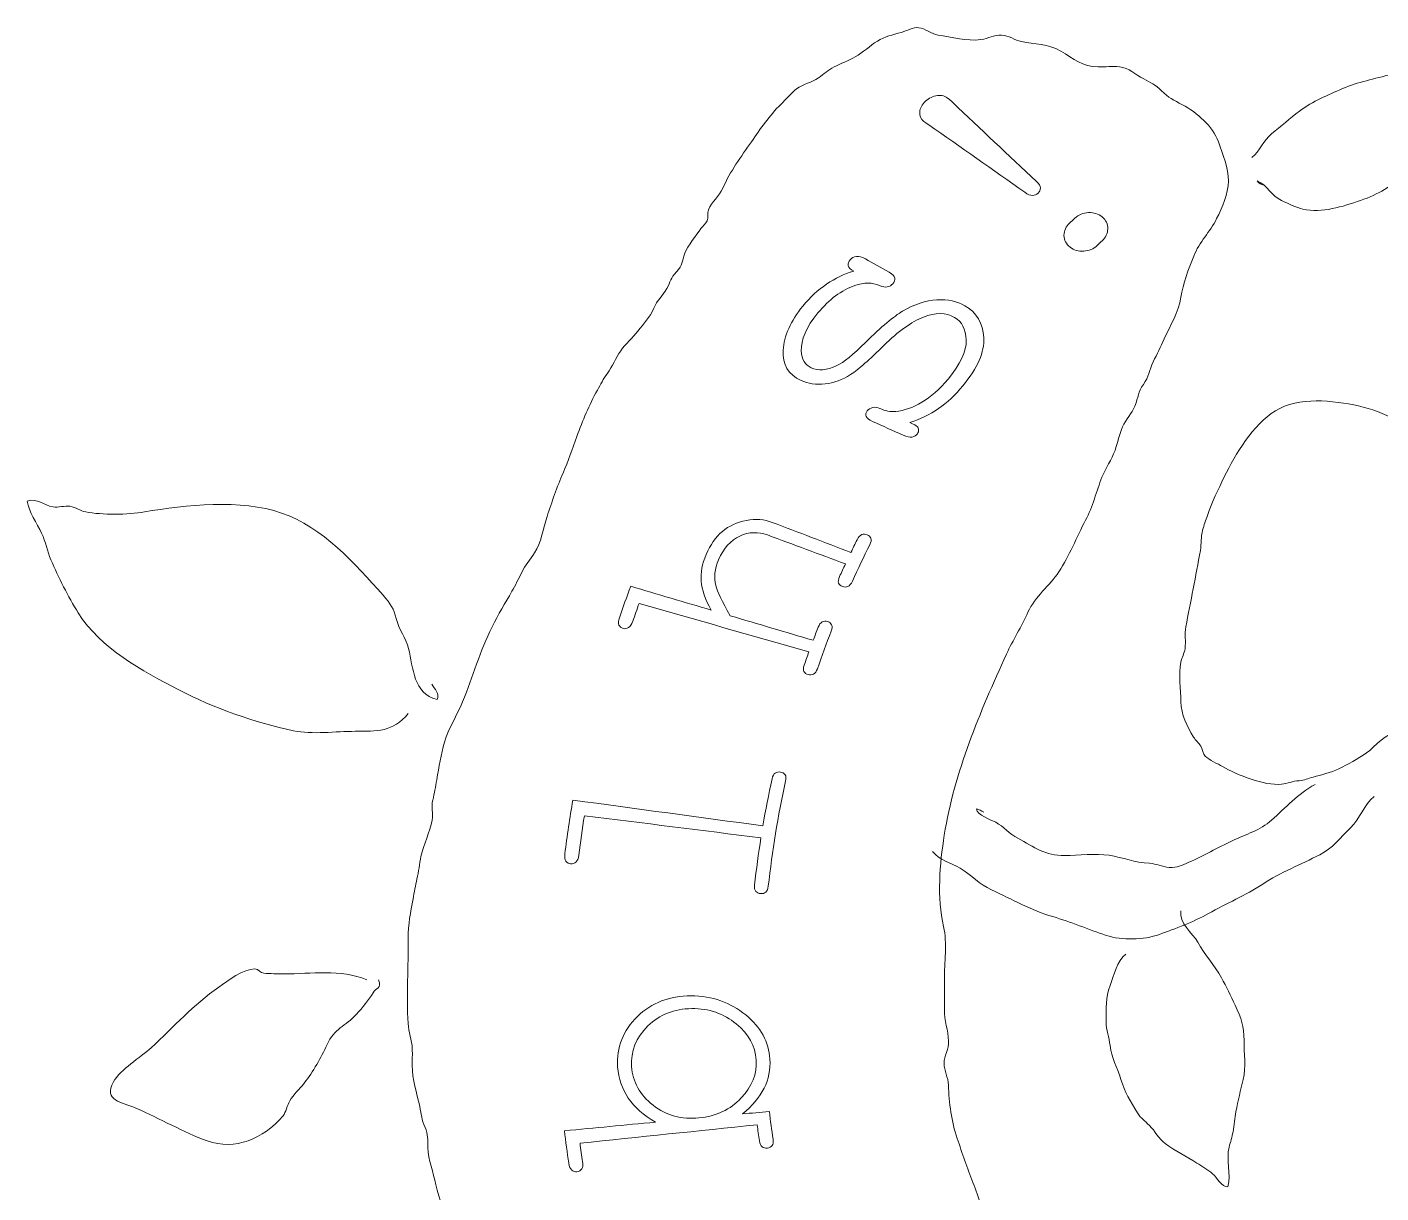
# Model space of a CAD drawing. Header units: millimetres. Extents: x 378.1 to 391.6, y -209.8 to -175.9.
# Drawn here: x 380.02 to 385.7, y -180.8 to -175.91 of the extents above; entities that cross this region are included whole.
import ezdxf

# ---------------------------------------------------------------- set-up
doc = ezdxf.new("R2010")
doc.units = ezdxf.units.MM
doc.header["$MEASUREMENT"] = 0
doc.layers.add('RightSide', color=7, linetype='Continuous', lineweight=0)

msp = doc.modelspace()

# ---------------------------------------------------------------- linework, layer by layer
at = {"layer": 'RightSide', "color": 18, "lineweight": 13, "true_color": 0x000000}
msp.add_open_spline([(382.5985, -183.0365), (382.5758, -182.9829), (382.5571, -182.9301), (382.5303, -182.8809), (382.5078, -182.8394), (382.4782, -182.7987), (382.4548, -182.7563), (382.3985, -182.6544), (382.3335, -182.5403), (382.3009, -182.4284), (382.2837, -182.3696), (382.2569, -182.3105), (382.2345, -182.2525), (382.2145, -182.2005), (382.198, -182.1501), (382.1814, -182.0976), (382.1633, -182.0401), (382.1196, -181.992), (382.1045, -181.9355), (382.0883, -181.875), (382.0596, -181.817), (382.0361, -181.7564), (382.0175, -181.7083), (382.0033, -181.6568), (381.9885, -181.6061), (381.9715, -181.5478), (381.9492, -181.4917), (381.9384, -181.4325), (381.9336, -181.4055), (381.9378, -181.3849), (381.9294, -181.3587), (381.9203, -181.3303), (381.9065, -181.3015), (381.8958, -181.2734), (381.8732, -181.2142), (381.8556, -181.1533), (381.8358, -181.0933), (381.819, -181.0426), (381.8085, -180.9953), (381.7967, -180.9442), (381.7823, -180.8819), (381.7506, -180.8254), (381.7387, -180.7628), (381.7286, -180.7101), (381.7063, -180.6593), (381.7056, -180.6061), (381.7051, -180.5752), (381.7062, -180.5511), (381.6936, -180.5221), (381.6786, -180.488), (381.6782, -180.4698), (381.6709, -180.4335), (381.6593, -180.3757), (381.6389, -180.3235), (381.6395, -180.2622), (381.6397, -180.2393), (381.6407, -180.2159), (381.6398, -180.1931), (381.6383, -180.1559), (381.6244, -180.1229), (381.6223, -180.086), (381.6154, -179.9681), (381.6234, -179.8475), (381.6229, -179.7293), (381.6226, -179.6715), (381.6319, -179.6199), (381.643, -179.5639), (381.6484, -179.5371), (381.6528, -179.5075), (381.6596, -179.4808), (381.6676, -179.4491), (381.6686, -179.4183), (381.6762, -179.3857), (381.6879, -179.3352), (381.7137, -179.2842), (381.7229, -179.2336), (381.728, -179.2057), (381.7181, -179.1781), (381.7258, -179.1496), (381.7338, -179.12), (381.7365, -179.095), (381.7423, -179.0641), (381.7523, -179.0111), (381.7601, -178.9581), (381.7754, -178.9061), (381.7922, -178.8488), (381.8276, -178.7923), (381.8508, -178.7371), (381.8948, -178.6319), (381.9232, -178.5253), (381.9743, -178.4228), (382, -178.3713), (382.0297, -178.3236), (382.0574, -178.274), (382.0718, -178.2483), (382.0862, -178.2217), (382.0988, -178.1951), (382.1148, -178.1612), (382.1327, -178.1439), (382.1529, -178.1132), (382.1807, -178.0708), (382.1892, -178.0087), (382.2053, -177.9602), (382.2255, -177.8998), (382.2468, -177.8353), (382.2724, -177.778), (382.2942, -177.7292), (382.3106, -177.6757), (382.3298, -177.6251), (382.3562, -177.5556), (382.3799, -177.4947), (382.4166, -177.4298), (382.429, -177.4078), (382.4423, -177.382), (382.4571, -177.3612), (382.4797, -177.3293), (382.4927, -177.2967), (382.514, -177.2654), (382.5333, -177.237), (382.5651, -177.21), (382.586, -177.1823), (382.6116, -177.1484), (382.6362, -177.1273), (382.6527, -177.087), (382.6664, -177.0538), (382.6907, -177.035), (382.7074, -177.0044), (382.7229, -176.976), (382.7232, -176.9595), (382.7474, -176.9345), (382.7771, -176.9037), (382.7689, -176.893), (382.7832, -176.856), (382.7956, -176.8239), (382.8309, -176.782), (382.8506, -176.7523), (382.8566, -176.7431), (382.872, -176.7312), (382.8764, -176.7205), (382.8824, -176.7062), (382.8768, -176.6881), (382.8825, -176.6741), (382.8959, -176.6409), (382.9271, -176.6168), (382.9421, -176.5832), (382.9733, -176.5133), (383.019, -176.45), (383.062, -176.3885), (383.0997, -176.3347), (383.1381, -176.2782), (383.1856, -176.2316), (383.2071, -176.2105), (383.2275, -176.1852), (383.2516, -176.1671), (383.2791, -176.1463), (383.3157, -176.1392), (383.3435, -176.1206), (383.3679, -176.1043), (383.3831, -176.0873), (383.4089, -176.0748), (383.4371, -176.061), (383.4696, -176.0476), (383.4978, -176.0319), (383.5302, -176.0139), (383.5588, -175.9862), (383.5907, -175.9664), (383.6222, -175.947), (383.6555, -175.9401), (383.6903, -175.93), (383.7132, -175.9233), (383.742, -175.9075), (383.7642, -175.91), (383.7911, -175.9129), (383.8171, -175.9369), (383.8456, -175.9412), (383.9026, -175.9498), (383.9662, -175.9682), (384.0251, -175.9598), (384.0564, -175.9554), (384.079, -175.9404), (384.111, -175.9417), (384.1435, -175.9429), (384.165, -175.9623), (384.1949, -175.9683), (384.2503, -175.9793), (384.3045, -175.9761), (384.3601, -176.0079), (384.4147, -176.0392), (384.4504, -176.0756), (384.5166, -176.0749), (384.5451, -176.0745), (384.578, -176.0707), (384.6061, -176.0739), (384.6458, -176.0785), (384.6724, -176.1068), (384.7076, -176.125), (384.7366, -176.14), (384.7569, -176.1499), (384.7812, -176.1735), (384.8143, -176.2057), (384.8315, -176.2123), (384.8702, -176.2332), (384.9313, -176.2662), (384.9976, -176.3233), (385.0212, -176.3889), (385.0407, -176.4429), (385.0628, -176.4963), (385.0628, -176.5542), (385.0627, -176.6059), (385.0368, -176.6642), (385.0137, -176.7109), (384.9861, -176.7664), (384.9408, -176.8088), (384.9174, -176.8684), (384.8962, -176.9224), (384.8724, -176.9842), (384.864, -177.0405), (384.8546, -177.1044), (384.8199, -177.1573), (384.7933, -177.2153), (384.7781, -177.2485), (384.7639, -177.2789), (384.7474, -177.3113), (384.7301, -177.3452), (384.7299, -177.3751), (384.7069, -177.4063), (384.6829, -177.4391), (384.6865, -177.459), (384.6705, -177.4973), (384.6576, -177.5283), (384.6329, -177.5528), (384.6192, -177.5837), (384.6053, -177.6149), (384.5989, -177.6506), (384.5874, -177.6828), (384.5731, -177.723), (384.5482, -177.7557), (384.5327, -177.7951), (384.5094, -177.8539), (384.4935, -177.9201), (384.4639, -177.976), (384.427, -178.0457), (384.3949, -178.1263), (384.3522, -178.1918), (384.3136, -178.2511), (384.2519, -178.2948), (384.2224, -178.3613), (384.1953, -178.4223), (384.1595, -178.4778), (384.1319, -178.5382), (384.0208, -178.781), (383.9133, -179.0314), (383.8714, -179.2961), (383.8521, -179.4176), (383.8401, -179.5582), (383.8682, -179.6801), (383.8841, -179.7491), (383.8718, -179.8317), (383.8718, -179.9028), (383.8718, -179.9444), (383.8723, -179.9861), (383.8719, -180.0278), (383.8714, -180.0741), (383.8869, -180.115), (383.8896, -180.1601), (383.8916, -180.1938), (383.8696, -180.222), (383.8701, -180.2543), (383.8707, -180.2852), (383.8878, -180.313), (383.8888, -180.3448), (383.8912, -180.4201), (383.9011, -180.4968), (383.9256, -180.5685), (383.9469, -180.6309), (383.9663, -180.6934), (383.9917, -180.7541), (384.0047, -180.7852), (384.0141, -180.8176), (384.0248, -180.8496), (384.0372, -180.8869), (384.0432, -180.9298), (384.057, -180.9654), (384.0695, -180.9975), (384.093, -181.0208), (384.1, -181.0568), (384.1062, -181.0884), (384.1039, -181.1166), (384.1154, -181.1477), (384.1396, -181.2132), (384.1764, -181.2708), (384.1985, -181.3374), (384.2181, -181.3969), (384.2285, -181.4632), (384.2559, -181.5188), (384.2719, -181.5513), (384.2877, -181.5808), (384.3012, -181.6144), (384.3183, -181.6569), (384.3525, -181.6757), (384.3816, -181.7099), (384.4218, -181.7574), (384.4215, -181.8101), (384.4457, -181.8633), (384.4587, -181.8919), (384.4839, -181.9054), (384.5004, -181.93), (384.5177, -181.9558), (384.5286, -181.9876), (384.5498, -182.0113)], degree=3, knots=[0, 0, 0, 0, 1, 1, 1, 2, 2, 2, 3, 3, 3, 4, 4, 4, 5, 5, 5, 6, 6, 6, 7, 7, 7, 8, 8, 8, 9, 9, 9, 10, 10, 10, 11, 11, 11, 12, 12, 12, 13, 13, 13, 14, 14, 14, 15, 15, 15, 16, 16, 16, 17, 17, 17, 18, 18, 18, 19, 19, 19, 20, 20, 20, 21, 21, 21, 22, 22, 22, 23, 23, 23, 24, 24, 24, 25, 25, 25, 26, 26, 26, 27, 27, 27, 28, 28, 28, 29, 29, 29, 30, 30, 30, 31, 31, 31, 32, 32, 32, 33, 33, 33, 34, 34, 34, 35, 35, 35, 36, 36, 36, 37, 37, 37, 38, 38, 38, 39, 39, 39, 40, 40, 40, 41, 41, 41, 42, 42, 42, 43, 43, 43, 44, 44, 44, 45, 45, 45, 46, 46, 46, 47, 47, 47, 48, 48, 48, 49, 49, 49, 50, 50, 50, 51, 51, 51, 52, 52, 52, 53, 53, 53, 54, 54, 54, 55, 55, 55, 56, 56, 56, 57, 57, 57, 58, 58, 58, 59, 59, 59, 60, 60, 60, 61, 61, 61, 62, 62, 62, 63, 63, 63, 64, 64, 64, 65, 65, 65, 66, 66, 66, 67, 67, 67, 68, 68, 68, 69, 69, 69, 70, 70, 70, 71, 71, 71, 72, 72, 72, 73, 73, 73, 74, 74, 74, 75, 75, 75, 76, 76, 76, 77, 77, 77, 78, 78, 78, 79, 79, 79, 80, 80, 80, 81, 81, 81, 82, 82, 82, 83, 83, 83, 84, 84, 84, 85, 85, 85, 86, 86, 86, 87, 87, 87, 88, 88, 88, 89, 89, 89, 90, 90, 90, 91, 91, 91, 92, 92, 92, 93, 93, 93, 94, 94, 94, 95, 95, 95, 96, 96, 96, 97, 97, 97, 98, 98, 98, 99, 99, 99, 100, 100, 100, 101, 101, 101, 102, 102, 102, 103, 103, 103, 103], dxfattribs=at)
at = {"layer": 'RightSide', "color": 18, "lineweight": 9, "true_color": 0x000000}
for points, knots in [([(385.1617, -176.455), (385.196, -176.427), (385.2082, -176.3828), (385.2444, -176.3549), (385.2844, -176.3241), (385.3198, -176.291), (385.361, -176.2603), (385.4194, -176.2167), (385.4774, -176.1941), (385.5422, -176.1656), (385.606, -176.1376), (385.676, -176.1248), (385.7473, -176.1057), (385.8242, -176.0852), (385.9004, -176.0692), (385.9798, -176.0577), (386.0208, -176.0518), (386.0627, -176.0415), (386.1044, -176.0413), (386.171, -176.0411), (386.1529, -176.0651), (386.1373, -176.1207), (386.1155, -176.1978), (386.075, -176.2762), (386.026, -176.3398), (385.9687, -176.4143), (385.8776, -176.4574), (385.8057, -176.5211), (385.7436, -176.5762), (385.6954, -176.6077), (385.6164, -176.6349), (385.5441, -176.6597), (385.4545, -176.6893), (385.3758, -176.6709), (385.3472, -176.6642), (385.3138, -176.6477), (385.2862, -176.635), (385.2427, -176.6152), (385.2276, -176.5727), (385.1841, -176.5522), (385.1905, -176.5622), (385.1997, -176.5686), (385.2113, -176.5708)], [0, 0, 0, 0, 1, 1, 1, 2, 2, 2, 3, 3, 3, 4, 4, 4, 5, 5, 5, 6, 6, 6, 7, 7, 7, 8, 8, 8, 9, 9, 9, 10, 10, 10, 11, 11, 11, 12, 12, 12, 13, 13, 13, 14, 14, 14, 14]), ([(385.7735, -178.8694), (385.7278, -178.8601), (385.6773, -178.9277), (385.6416, -178.952), (385.6059, -178.9764), (385.5639, -178.9995), (385.5263, -179.0181), (385.4912, -179.0356), (385.4535, -179.0432), (385.4182, -179.0528), (385.396, -179.0589), (385.3833, -179.0673), (385.3601, -179.0682), (385.3325, -179.0694), (385.3108, -179.0811), (385.2857, -179.0833), (385.2123, -179.09), (385.1007, -179.044), (385.0385, -179.0089), (385.0186, -178.9978), (384.9806, -178.9803), (384.9661, -178.9658), (384.9571, -178.9568), (384.9542, -178.9342), (384.9472, -178.923), (384.9388, -178.9095), (384.9252, -178.8991), (384.9169, -178.8855), (384.8892, -178.8404), (384.8645, -178.7899), (384.8641, -178.7379), (384.8637, -178.6869), (384.8537, -178.6208), (384.8632, -178.5708), (384.867, -178.5506), (384.8783, -178.5352), (384.8812, -178.5144), (384.8854, -178.4839), (384.8783, -178.4538), (384.8842, -178.4233), (384.905, -178.3168), (384.9259, -178.2098), (384.9453, -178.1024), (384.9507, -178.0726), (384.9467, -178.0467), (384.9548, -178.0171), (384.9604, -177.9969), (384.9683, -177.9763), (384.9752, -177.9562), (384.9954, -177.8973), (385.0191, -177.8497), (385.0459, -177.7945), (385.0931, -177.6975), (385.165, -177.5758), (385.26, -177.5171), (385.3585, -177.4564), (385.5012, -177.4736), (385.609, -177.4964), (385.6619, -177.5075), (385.7168, -177.5299), (385.7652, -177.5547), (385.8023, -177.5737), (385.8876, -177.6238), (385.9224, -177.5795)], [0, 0, 0, 0, 1, 1, 1, 2, 2, 2, 3, 3, 3, 4, 4, 4, 5, 5, 5, 6, 6, 6, 7, 7, 7, 8, 8, 8, 9, 9, 9, 10, 10, 10, 11, 11, 11, 12, 12, 12, 13, 13, 13, 14, 14, 14, 15, 15, 15, 16, 16, 16, 17, 17, 17, 18, 18, 18, 19, 19, 19, 20, 20, 20, 21, 21, 21, 21]), ([(381.6229, -178.7867), (381.5589, -178.864), (381.491, -178.8612), (381.4002, -178.8611), (381.3197, -178.861), (381.2202, -178.8756), (381.1413, -178.8589), (380.9845, -178.8259), (380.804, -178.7621), (380.661, -178.6874), (380.5065, -178.6066), (380.3325, -178.5148), (380.2388, -178.3644), (380.1971, -178.2976), (380.155, -178.2138), (380.1243, -178.1418), (380.1086, -178.1048), (380.1022, -178.0675), (380.0852, -178.0304), (380.0658, -177.9881), (380.0313, -177.9413), (380.0242, -177.8956), (380.0676, -177.8817), (380.0934, -177.9125), (380.1332, -177.9199), (380.1557, -177.924), (380.1809, -177.9137), (380.2035, -177.9171), (380.2305, -177.9213), (380.2456, -177.9366), (380.2703, -177.9412), (380.3384, -177.9539), (380.4473, -177.9531), (380.5161, -177.9412), (380.6888, -177.9114), (380.9209, -177.8868), (381.0916, -177.9455), (381.2653, -178.0051), (381.3987, -178.1578), (381.5174, -178.2906), (381.5501, -178.3272), (381.5618, -178.3456), (381.5726, -178.3885), (381.584, -178.4342), (381.6129, -178.4696), (381.6242, -178.5144), (381.6442, -178.5941), (381.6434, -178.7035), (381.7437, -178.7276), (381.7561, -178.7033), (381.7325, -178.684), (381.7221, -178.6627)], [0, 0, 0, 0, 1, 1, 1, 2, 2, 2, 3, 3, 3, 4, 4, 4, 5, 5, 5, 6, 6, 6, 7, 7, 7, 8, 8, 8, 9, 9, 9, 10, 10, 10, 11, 11, 11, 12, 12, 12, 13, 13, 13, 14, 14, 14, 15, 15, 15, 16, 16, 16, 17, 17, 17, 17]), ([(385.4263, -179.0843), (385.3556, -179.1235), (385.3027, -179.1813), (385.2444, -179.2332), (385.1943, -179.2777), (385.1384, -179.2922), (385.0794, -179.3201), (385.0166, -179.3497), (384.96, -179.3825), (384.8971, -179.4105), (384.8661, -179.4243), (384.8491, -179.4342), (384.8144, -179.4319), (384.7846, -179.4299), (384.7616, -179.4161), (384.7317, -179.4147), (384.6703, -179.4117), (384.6219, -179.3906), (384.5627, -179.3811), (384.5049, -179.3719), (384.4352, -179.3815), (384.3766, -179.382), (384.295, -179.3826), (384.2492, -179.3479), (384.1792, -179.3096), (384.1447, -179.2908), (384.1209, -179.2608), (384.0868, -179.2428), (384.0663, -179.232), (384.0081, -179.2129), (384.0063, -179.1861), (384.017, -179.1894), (384.0267, -179.1938), (384.0372, -179.2001)], [0, 0, 0, 0, 1, 1, 1, 2, 2, 2, 3, 3, 3, 4, 4, 4, 5, 5, 5, 6, 6, 6, 7, 7, 7, 8, 8, 8, 9, 9, 9, 10, 10, 10, 11, 11, 11, 11]), ([(385.6743, -179.1339), (385.6307, -179.1691), (385.6161, -179.226), (385.575, -179.2662), (385.5342, -179.3064), (385.498, -179.3527), (385.4465, -179.3787), (385.3664, -179.419), (385.2815, -179.4535), (385.2068, -179.5019), (385.1333, -179.5494), (385.0556, -179.5828), (384.9789, -179.6258), (384.9158, -179.6612), (384.84, -179.6889), (384.7737, -179.7127), (384.7065, -179.7368), (384.618, -179.7388), (384.5498, -179.7168), (384.4743, -179.6924), (384.4024, -179.66), (384.3266, -179.6383), (384.2386, -179.613), (384.1529, -179.5649), (384.0694, -179.5262), (384.0199, -179.5033), (383.9838, -179.4631), (383.9376, -179.4349), (383.8987, -179.4111), (383.852, -179.4029), (383.8222, -179.3655)], [0, 0, 0, 0, 1, 1, 1, 2, 2, 2, 3, 3, 3, 4, 4, 4, 5, 5, 5, 6, 6, 6, 7, 7, 7, 8, 8, 8, 9, 9, 9, 10, 10, 10, 10]), ([(384.6325, -179.7954), (384.5957, -179.8235), (384.5823, -179.8854), (384.5664, -179.9277), (384.5475, -179.9779), (384.5502, -180.0227), (384.5498, -180.0765), (384.5495, -180.1186), (384.5627, -180.1416), (384.5664, -180.1794), (384.5714, -180.2306), (384.598, -180.269), (384.6123, -180.3209), (384.6269, -180.3739), (384.6517, -180.4143), (384.6813, -180.461), (384.6984, -180.488), (384.711, -180.4932), (384.7317, -180.5142), (384.7552, -180.5381), (384.7708, -180.5691), (384.7979, -180.5899), (384.8391, -180.6216), (384.8865, -180.6443), (384.9302, -180.6719), (384.9522, -180.6858), (384.9763, -180.6994), (384.9963, -180.7165), (385.0128, -180.7306), (385.0367, -180.7752), (385.06, -180.771), (385.0755, -180.7182), (385.0521, -180.6584), (385.0661, -180.6048), (385.0719, -180.5829), (385.0776, -180.5631), (385.0826, -180.5404), (385.0889, -180.5122), (385.0894, -180.4841), (385.0946, -180.4564), (385.1031, -180.411), (385.1141, -180.3661), (385.1249, -180.3209), (385.137, -180.2707), (385.1284, -180.2098), (385.1286, -180.1583), (385.1288, -180.0968), (385.1179, -180.0659), (385.091, -180.0095), (385.0727, -179.9711), (385.0543, -179.9319), (385.0339, -179.8946), (385.0053, -179.8426), (384.9637, -179.7994), (384.9347, -179.7458), (384.9129, -179.7057), (384.8537, -179.6661), (384.864, -179.6135)], [0, 0, 0, 0, 1, 1, 1, 2, 2, 2, 3, 3, 3, 4, 4, 4, 5, 5, 5, 6, 6, 6, 7, 7, 7, 8, 8, 8, 9, 9, 9, 10, 10, 10, 11, 11, 11, 12, 12, 12, 13, 13, 13, 14, 14, 14, 15, 15, 15, 16, 16, 16, 17, 17, 17, 18, 18, 18, 19, 19, 19, 19]), ([(381.4492, -179.9029), (381.3376, -179.8583), (381.2162, -179.8785), (381.102, -179.8783), (381.0736, -179.8783), (381.0443, -179.8774), (381.017, -179.8757), (381.0006, -179.8747), (380.9992, -179.858), (380.9792, -179.8576), (380.9322, -179.8567), (380.8661, -179.9082), (380.8291, -179.9339), (380.7218, -180.0083), (380.6405, -180.0994), (380.5445, -180.1882), (380.499, -180.2303), (380.4161, -180.2788), (380.3866, -180.3314), (380.3421, -180.4107), (380.4213, -180.4159), (380.4831, -180.4424), (380.5839, -180.4855), (380.677, -180.5422), (380.7794, -180.5786), (380.8979, -180.6208), (381.0141, -180.5708), (381.0969, -180.4748), (381.1112, -180.4582), (381.1148, -180.4301), (381.1258, -180.4113), (381.1427, -180.3826), (381.1662, -180.363), (381.1864, -180.3369), (381.2246, -180.2877), (381.257, -180.2313), (381.2824, -180.1745), (381.3115, -180.1097), (381.3597, -180.0975), (381.4064, -180.0469), (381.4303, -180.021), (381.4577, -179.9864), (381.4751, -179.9574), (381.4878, -179.9363), (381.5125, -179.9426), (381.4988, -179.9029)], [0, 0, 0, 0, 1, 1, 1, 2, 2, 2, 3, 3, 3, 4, 4, 4, 5, 5, 5, 6, 6, 6, 7, 7, 7, 8, 8, 8, 9, 9, 9, 10, 10, 10, 11, 11, 11, 12, 12, 12, 13, 13, 13, 14, 14, 14, 15, 15, 15, 15])]:
    msp.add_open_spline(points, degree=3, knots=knots, dxfattribs=at)
at = {"layer": 'RightSide', "color": 18, "lineweight": 5, "true_color": 0x000000}
for points, knots in [([(383.9069, -176.2239), (384.0232, -176.3347), (384.14, -176.445), (384.2575, -176.5546), (384.2688, -176.565), (384.2741, -176.5745), (384.2745, -176.5824), (384.2748, -176.5906), (384.2717, -176.5973), (384.2654, -176.6035), (384.2585, -176.61), (384.2504, -176.6132), (384.2412, -176.6136), (384.232, -176.6139), (384.2211, -176.6093), (384.2085, -176.6005), (384.0751, -176.5056), (383.9412, -176.4113), (383.8067, -176.3176), (383.797, -176.3113), (383.7898, -176.3061), (383.7859, -176.3031), (383.7731, -176.293), (383.7674, -176.2797), (383.7687, -176.2636), (383.7695, -176.2477), (383.7778, -176.2325), (383.7926, -176.2185), (383.8072, -176.2048), (383.8241, -176.1967), (383.8423, -176.1947), (383.8605, -176.1927), (383.876, -176.1972), (383.8889, -176.2078), (383.8925, -176.211), (383.8984, -176.216), (383.9069, -176.2239)], [0, 0, 0, 0, 1, 1, 1, 2, 2, 2, 3, 3, 3, 4, 4, 4, 5, 5, 5, 6, 6, 6, 7, 7, 7, 8, 8, 8, 9, 9, 9, 10, 10, 10, 11, 11, 11, 12, 12, 12, 12]), ([(384.3966, -176.7297), (384.4038, -176.723), (384.411, -176.7162), (384.4183, -176.7095), (384.4343, -176.6946), (384.4535, -176.6869), (384.4762, -176.6857), (384.4988, -176.6847), (384.5179, -176.6906), (384.5335, -176.7038), (384.5496, -176.7174), (384.5573, -176.7337), (384.5569, -176.7534), (384.5564, -176.773), (384.5487, -176.7896), (384.5335, -176.8038), (384.5265, -176.8104), (384.5195, -176.817), (384.5125, -176.8235), (384.4971, -176.8379), (384.478, -176.8459), (384.4559, -176.8473), (384.4338, -176.8488), (384.4146, -176.8431), (384.3988, -176.8307), (384.3818, -176.8174), (384.3734, -176.8009), (384.3734, -176.7812), (384.3733, -176.7614), (384.3813, -176.7442), (384.3966, -176.7297)], [0, 0, 0, 0, 1, 1, 1, 2, 2, 2, 3, 3, 3, 4, 4, 4, 5, 5, 5, 6, 6, 6, 7, 7, 7, 8, 8, 8, 9, 9, 9, 10, 10, 10, 10]), ([(383.4913, -176.9314), (383.4778, -176.9237), (383.4702, -176.916), (383.4686, -176.9077), (383.4668, -176.8993), (383.4695, -176.8914), (383.4763, -176.8839), (383.4834, -176.8763), (383.4924, -176.8712), (383.5029, -176.8697), (383.5135, -176.8682), (383.5259, -176.8714), (383.5402, -176.8795), (383.5735, -176.8984), (383.6068, -176.9172), (383.6401, -176.9361), (383.6538, -176.9441), (383.6621, -176.952), (383.6633, -176.9602), (383.6649, -176.9683), (383.6623, -176.9764), (383.6554, -176.984), (383.6492, -176.9908), (383.6416, -176.9953), (383.6321, -176.9971), (383.6229, -176.9989), (383.6121, -176.997), (383.5997, -176.9913), (383.5695, -176.9782), (383.535, -176.9782), (383.4965, -176.9914), (383.4407, -177.0112), (383.3881, -177.0493), (383.3412, -177.1063), (383.292, -177.1659), (383.2693, -177.2197), (383.2715, -177.2659), (383.2732, -177.3012), (383.2873, -177.3246), (383.3131, -177.3367), (383.3429, -177.3506), (383.378, -177.3472), (383.42, -177.3275), (383.4492, -177.3139), (383.4888, -177.2813), (383.5405, -177.2305), (383.6079, -177.1638), (383.6606, -177.1205), (383.6956, -177.0994), (383.746, -177.0697), (383.7943, -177.0539), (383.8401, -177.0513), (383.8854, -177.0492), (383.9249, -177.0578), (383.9581, -177.0767), (384.0076, -177.1051), (384.0331, -177.1498), (384.0368, -177.2099), (384.0409, -177.2702), (384.0109, -177.3371), (383.9486, -177.4126), (383.8863, -177.4882), (383.8138, -177.539), (383.7268, -177.5658), (383.7435, -177.5737), (383.7539, -177.5794), (383.7575, -177.5831), (383.7612, -177.5869), (383.7633, -177.5918), (383.7637, -177.5973), (383.764, -177.6031), (383.7623, -177.6085), (383.7586, -177.6136), (383.7533, -177.6206), (383.7459, -177.6249), (383.7361, -177.6268), (383.7262, -177.6286), (383.714, -177.6261), (383.6991, -177.6194), (383.6563, -177.6002), (383.6136, -177.5809), (383.5708, -177.5616), (383.556, -177.555), (383.547, -177.5478), (383.5441, -177.5401), (383.5409, -177.5328), (383.5421, -177.5249), (383.548, -177.5173), (383.5534, -177.5098), (383.5612, -177.5052), (383.5707, -177.5031), (383.581, -177.5009), (383.5909, -177.5021), (383.6012, -177.5069), (383.6238, -177.5173), (383.6464, -177.5217), (383.6683, -177.5194), (383.7023, -177.5166), (383.7384, -177.5038), (383.7769, -177.481), (383.8157, -177.4589), (383.8518, -177.4263), (383.8869, -177.3836), (383.9391, -177.3208), (383.9647, -177.2671), (383.963, -177.2208), (383.9615, -177.1751), (383.9454, -177.1426), (383.9139, -177.125), (383.8778, -177.1047), (383.8346, -177.1042), (383.7843, -177.1239), (383.7338, -177.1442), (383.6776, -177.1837), (383.6181, -177.2426), (383.5583, -177.3021), (383.5123, -177.3428), (383.4783, -177.3647), (383.4441, -177.3866), (383.4083, -177.3996), (383.3711, -177.4036), (383.3334, -177.4079), (383.3001, -177.4033), (383.2706, -177.3897), (383.2172, -177.3652), (383.1917, -177.3235), (383.1952, -177.263), (383.1991, -177.203), (383.2264, -177.1405), (383.2781, -177.0779), (383.339, -177.0037), (383.4112, -176.9545), (383.4913, -176.9314)], [0, 0, 0, 0, 1, 1, 1, 2, 2, 2, 3, 3, 3, 4, 4, 4, 5, 5, 5, 6, 6, 6, 7, 7, 7, 8, 8, 8, 9, 9, 9, 10, 10, 10, 11, 11, 11, 12, 12, 12, 13, 13, 13, 14, 14, 14, 15, 15, 15, 16, 16, 16, 17, 17, 17, 18, 18, 18, 19, 19, 19, 20, 20, 20, 21, 21, 21, 22, 22, 22, 23, 23, 23, 24, 24, 24, 25, 25, 25, 26, 26, 26, 27, 27, 27, 28, 28, 28, 29, 29, 29, 30, 30, 30, 31, 31, 31, 32, 32, 32, 33, 33, 33, 34, 34, 34, 35, 35, 35, 36, 36, 36, 37, 37, 37, 38, 38, 38, 39, 39, 39, 40, 40, 40, 41, 41, 41, 42, 42, 42, 43, 43, 43, 44, 44, 44, 44]), ([(382.5562, -178.2528), (382.6688, -178.2861), (382.7814, -178.3195), (382.894, -178.3529), (382.8687, -178.3083), (382.8549, -178.2674), (382.8517, -178.2317), (382.8491, -178.1956), (382.8557, -178.1583), (382.872, -178.1199), (382.8899, -178.0787), (382.9127, -178.0463), (382.9407, -178.0229), (382.9681, -177.9997), (383.0019, -177.9842), (383.0412, -177.9768), (383.0804, -177.9692), (383.1166, -177.9724), (383.1499, -177.9849), (383.2598, -178.0269), (383.3697, -178.0688), (383.4796, -178.1109), (383.4882, -178.0932), (383.4968, -178.0755), (383.5056, -178.0579), (383.5113, -178.0464), (383.518, -178.0393), (383.5251, -178.0363), (383.5325, -178.0338), (383.5399, -178.0338), (383.5479, -178.0371), (383.5554, -178.0401), (383.5607, -178.0454), (383.5632, -178.0516), (383.566, -178.0584), (383.5645, -178.0675), (383.5585, -178.0788), (383.5332, -178.1293), (383.5089, -178.1802), (383.4857, -178.2314), (383.4804, -178.243), (383.4741, -178.2505), (383.4669, -178.2534), (383.4597, -178.2565), (383.4519, -178.2567), (383.4444, -178.2541), (383.4363, -178.2511), (383.4309, -178.2464), (383.428, -178.2398), (383.4256, -178.2334), (383.4267, -178.2238), (383.432, -178.2122), (383.4401, -178.1944), (383.4483, -178.1766), (383.4566, -178.1589), (383.3475, -178.1184), (383.2384, -178.078), (383.1292, -178.0376), (383.0907, -178.0235), (383.0522, -178.0247), (383.0139, -178.0421), (382.9757, -178.0597), (382.9452, -178.0932), (382.9245, -178.142), (382.9081, -178.1804), (382.9044, -178.2165), (382.9128, -178.2498), (382.919, -178.274), (382.9386, -178.3167), (382.9737, -178.3765), (383.0896, -178.4109), (383.2054, -178.4452), (383.3213, -178.4795), (383.3282, -178.4612), (383.3352, -178.4429), (383.3423, -178.4247), (383.3468, -178.4131), (383.3525, -178.4056), (383.3595, -178.4022), (383.3668, -178.3988), (383.374, -178.3982), (383.3824, -178.401), (383.3901, -178.4035), (383.3956, -178.408), (383.3989, -178.4146), (383.4021, -178.4214), (383.4015, -178.43), (383.397, -178.4415), (383.3766, -178.4937), (383.3573, -178.546), (383.3391, -178.5986), (383.3353, -178.6104), (383.3297, -178.6176), (383.3227, -178.6212), (383.3157, -178.6247), (383.3083, -178.6257), (383.3004, -178.6234), (383.2921, -178.6213), (383.2861, -178.6168), (383.2827, -178.6105), (383.2796, -178.6043), (383.2797, -178.595), (383.2838, -178.5834), (383.2902, -178.565), (383.2967, -178.5465), (383.3034, -178.5282), (383.066, -178.4604), (382.8286, -178.3926), (382.5913, -178.3248), (382.5822, -178.3497), (382.5734, -178.3747), (382.5648, -178.3998), (382.5602, -178.4131), (382.5544, -178.4219), (382.5472, -178.4263), (382.5396, -178.4309), (382.5322, -178.4319), (382.5238, -178.4296), (382.5157, -178.4275), (382.5102, -178.4232), (382.5069, -178.4156), (382.5036, -178.4083), (382.5042, -178.398), (382.5088, -178.3846), (382.524, -178.3405), (382.5398, -178.2965), (382.5562, -178.2528)], [0, 0, 0, 0, 1, 1, 1, 2, 2, 2, 3, 3, 3, 4, 4, 4, 5, 5, 5, 6, 6, 6, 7, 7, 7, 8, 8, 8, 9, 9, 9, 10, 10, 10, 11, 11, 11, 12, 12, 12, 13, 13, 13, 14, 14, 14, 15, 15, 15, 16, 16, 16, 17, 17, 17, 18, 18, 18, 19, 19, 19, 20, 20, 20, 21, 21, 21, 22, 22, 22, 23, 23, 23, 24, 24, 24, 25, 25, 25, 26, 26, 26, 27, 27, 27, 28, 28, 28, 29, 29, 29, 30, 30, 30, 31, 31, 31, 32, 32, 32, 33, 33, 33, 34, 34, 34, 35, 35, 35, 36, 36, 36, 37, 37, 37, 38, 38, 38, 39, 39, 39, 40, 40, 40, 41, 41, 41, 42, 42, 42, 42]), ([(382.3132, -179.1496), (382.579, -179.1856), (382.8447, -179.2216), (383.1105, -179.2576), (383.1217, -179.1918), (383.1345, -179.1262), (383.149, -179.0607), (383.1515, -179.0486), (383.1564, -179.0403), (383.1625, -179.036), (383.169, -179.0318), (383.1762, -179.0305), (383.1849, -179.032), (383.1929, -179.0333), (383.1993, -179.0374), (383.2034, -179.0433), (383.2078, -179.0494), (383.2086, -179.0585), (383.2057, -179.0707), (383.1737, -179.2166), (383.1494, -179.3635), (383.1332, -179.511), (383.1319, -179.5228), (383.1281, -179.5312), (383.1222, -179.5359), (383.1162, -179.5405), (383.109, -179.5425), (383.1008, -179.542), (383.0921, -179.5413), (383.0856, -179.5381), (383.0806, -179.5325), (383.0762, -179.5269), (383.0742, -179.518), (383.0756, -179.506), (383.0828, -179.4398), (383.0917, -179.3738), (383.1022, -179.3079), (382.8553, -179.2768), (382.6084, -179.2459), (382.3616, -179.2149), (382.3528, -179.2701), (382.345, -179.3253), (382.3382, -179.3806), (382.3366, -179.3944), (382.3327, -179.404), (382.3264, -179.4098), (382.3202, -179.4153), (382.3128, -179.4177), (382.3041, -179.417), (382.2958, -179.4165), (382.2894, -179.4127), (382.2846, -179.4062), (382.2799, -179.3994), (382.2782, -179.3895), (382.28, -179.3749), (382.2893, -179.2997), (382.3003, -179.2246), (382.3132, -179.1496)], [0, 0, 0, 0, 1, 1, 1, 2, 2, 2, 3, 3, 3, 4, 4, 4, 5, 5, 5, 6, 6, 6, 7, 7, 7, 8, 8, 8, 9, 9, 9, 10, 10, 10, 11, 11, 11, 12, 12, 12, 13, 13, 13, 14, 14, 14, 15, 15, 15, 16, 16, 16, 17, 17, 17, 18, 18, 18, 19, 19, 19, 19]), ([(382.2779, -180.5365), (382.4051, -180.5245), (382.5322, -180.5124), (382.6594, -180.5004), (382.5612, -180.4433), (382.5075, -180.3648), (382.5012, -180.2689), (382.496, -180.187), (382.5241, -180.1155), (382.5839, -180.0573), (382.6443, -179.9988), (382.7196, -179.9708), (382.8087, -179.9709), (382.8986, -179.9708), (382.975, -179.9986), (383.0382, -180.0507), (383.1018, -180.1034), (383.1353, -180.1641), (383.1399, -180.2356), (383.1457, -180.3225), (383.1079, -180.3978), (383.0245, -180.466), (383.0621, -180.4624), (383.0998, -180.4588), (383.1375, -180.4553), (383.1421, -180.4943), (383.1473, -180.5333), (383.1531, -180.5722), (383.1549, -180.584), (383.1535, -180.593), (383.1488, -180.5988), (383.1441, -180.6047), (383.1378, -180.6081), (383.1295, -180.609), (383.1209, -180.6101), (383.1135, -180.6085), (383.1074, -180.6038), (383.1016, -180.5992), (383.0976, -180.5911), (383.0957, -180.579), (383.0924, -180.5564), (383.0893, -180.5338), (383.0863, -180.5112), (382.8386, -180.537), (382.591, -180.5628), (382.3434, -180.5886), (382.3468, -180.6145), (382.3504, -180.6403), (382.3542, -180.666), (382.356, -180.6798), (382.3553, -180.69), (382.3505, -180.6965), (382.3459, -180.7031), (382.3393, -180.7071), (382.3307, -180.708), (382.3226, -180.7089), (382.3153, -180.7068), (382.3089, -180.7015), (382.3025, -180.6963), (382.2982, -180.6868), (382.2962, -180.6728), (382.2895, -180.6275), (382.2834, -180.582), (382.2779, -180.5365)], [0, 0, 0, 0, 1, 1, 1, 2, 2, 2, 3, 3, 3, 4, 4, 4, 5, 5, 5, 6, 6, 6, 7, 7, 7, 8, 8, 8, 9, 9, 9, 10, 10, 10, 11, 11, 11, 12, 12, 12, 13, 13, 13, 14, 14, 14, 15, 15, 15, 16, 16, 16, 17, 17, 17, 18, 18, 18, 19, 19, 19, 20, 20, 20, 21, 21, 21, 21]), ([(382.8118, -180.0239), (382.7389, -180.0249), (382.6772, -180.0485), (382.6276, -180.097), (382.5785, -180.1456), (382.5554, -180.203), (382.5597, -180.2672), (382.564, -180.3315), (382.5944, -180.3861), (382.6496, -180.4292), (382.7054, -180.4725), (382.7697, -180.4896), (382.8422, -180.4825), (382.915, -180.4757), (382.9735, -180.4473), (383.0195, -180.3989), (383.0654, -180.3506), (383.086, -180.2981), (383.0822, -180.2398), (383.0786, -180.1814), (383.0508, -180.1314), (382.999, -180.0884), (382.947, -180.0452), (382.8851, -180.0232), (382.8118, -180.0239)], [0, 0, 0, 0, 1, 1, 1, 2, 2, 2, 3, 3, 3, 4, 4, 4, 5, 5, 5, 6, 6, 6, 7, 7, 7, 8, 8, 8, 8])]:
    msp.add_open_spline(points, degree=3, knots=knots, dxfattribs=at)

doc.saveas('drawing.dxf')
